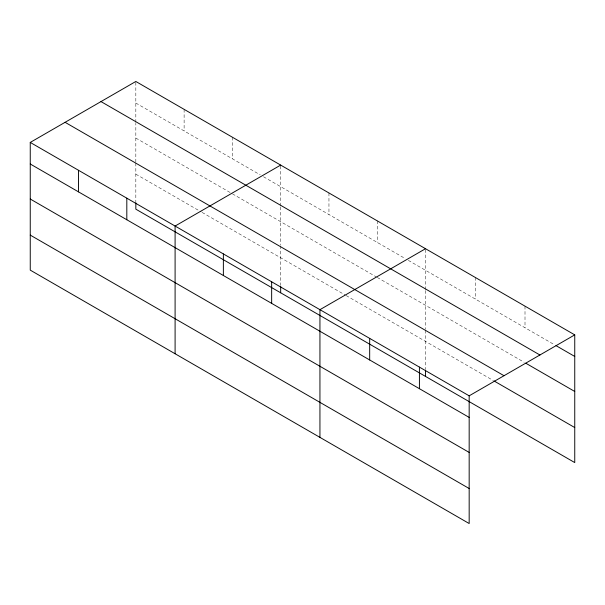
<?xml version="1.0" encoding="UTF-8"?>
<svg xmlns="http://www.w3.org/2000/svg" width="605" height="605" viewBox="0 0 605 605"><rect width="100%" height="100%" fill="white"/><g stroke="black" fill="none" stroke-linecap="round" stroke-linejoin="round"><path stroke-width="0.45" stroke-dasharray="3.02 2.27" d="M135.83 162.117L135.83 123.322M135.83 122.399L135.83 81.471M280.675 206.94L280.675 244.821M280.675 206.025L280.675 165.089M425.519 290.566L425.519 329.37M425.519 289.644L425.519 248.715M135.83 103.047L260.218 174.86M263.493 176.751L405.063 258.479M408.33 260.369L554.361 344.684M135.83 138.069L230.755 192.866M232.396 193.812L376.416 276.969M377.24 277.438L524.187 362.282M135.83 174.149L201.299 211.947M202.115 212.415L345.319 295.096M346.143 295.565L493.204 380.477M525.004 306.153L525.004 327.728M475.265 277.438L475.265 299.014M425.519 330.292L425.519 369.042M377.24 220.84L377.24 242.416M328.954 192.965L328.954 214.541M280.675 245.743L280.675 285.416M232.396 137.214L232.396 158.797M184.117 109.339L184.117 130.922M135.83 163.047L135.83 201.798"/><path stroke-width="0.91" d="M469.17 452.427L469.17 395.829L30.25 142.425L30.25 270.125L469.17 523.529L469.17 452.427L30.25 199.022M135.83 202.72L135.83 209.171L574.75 462.575L574.75 334.875L135.83 81.471L30.25 142.425M280.675 165.089L175.095 226.051L175.095 353.751M425.519 248.715L319.939 309.677L319.939 437.377M469.17 395.829L574.75 334.875M555.995 345.621L574.75 356.451M100.99 101.587L539.91 354.991M525.821 363.227L574.75 391.473M65.09 122.308L504.01 375.713M494.02 380.946L574.75 427.553M30.25 164L469.17 417.412M30.25 235.103L469.17 488.515M425.519 369.965L425.519 376.416M419.424 367.114L419.424 388.69M369.678 338.392L369.678 359.967M280.675 286.339L280.675 292.79M271.653 281.801L271.653 303.377M223.374 253.926L223.374 275.502M126.816 198.175L126.816 219.751M78.529 170.3L78.529 191.876"/></g></svg>
